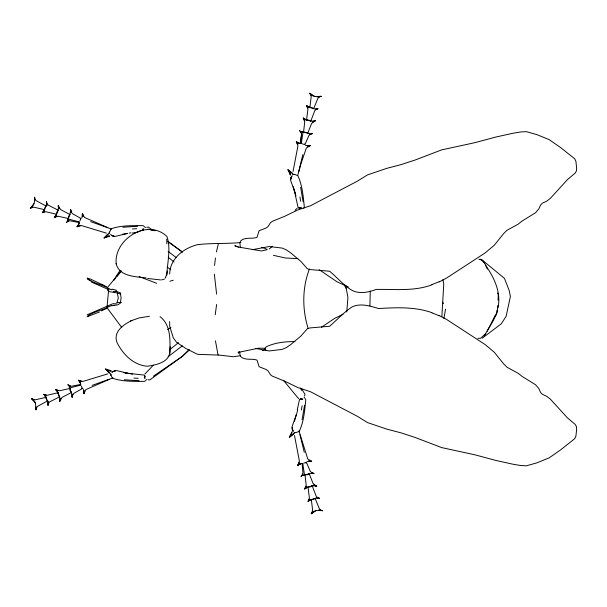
<?xml version="1.0" encoding="UTF-8"?>
<svg xmlns="http://www.w3.org/2000/svg" width="607" height="607" viewBox="0 0 607 607"><rect width="100%" height="100%" fill="white"/><g stroke="black" fill="none" stroke-linecap="round" stroke-linejoin="round"><path stroke-width="0.91" d="M292.005 176.447L292.02 175.643M36.61 407.244L36.033 409.763L35.479 403.336L31.807 398.814L35.214 399.831L45.859 397.38L47.225 401.121L37.664 406.288L36.693 407.54M369.936 305.936L370.255 291.041M497.861 305.45C497.414 317.051 489.31 326.308 484.196 336.21M498.066 300.116L498.279 294.782L497.543 293.075M72.256 394.588L72.15 397.19L72.87 394.284M82.377 214.87L82.453 213.33L84.449 217.443L111.521 229.249M131.916 320.534C123.532 324.366 112.69 331.976 117.121 342.765C123.115 354.503 133.601 365.27 147.455 366.233C156.356 364.921 169.763 362.227 169.93 351.089C170.203 339.252 170.514 324.457 160.043 316.672M169.808 353.524L170.18 346.718M34.409 199.908L34.576 197.237L35.153 199.756M166.735 274.941C167.426 262.361 171.091 248.559 166.91 236.449C147.41 217.913 113.684 239.484 116.18 263.893C119.556 276.746 135.748 276.549 146.204 277.976M82.954 216.388L82.453 213.33L81.877 217.981M441.866 316.679L443.755 283.993L442.92 279.652M58.097 392.41L55.783 389.671L59.661 390.741L70.093 388.419L70.078 390.749L71.596 392.395L62.073 397.38L59.729 401.265C60.556 397.046 58.302 392.866 55.783 389.671L58.538 390.718M36.23 407.229L36.033 409.763L35.866 407.092M346.764 311.983L347.925 297.324L345.595 285.229M109.662 236.123L104.07 238.005L109.154 233.263L111.02 228.824C121.081 225.25 132.387 225.652 143.009 225.629L144.094 226.29M48.257 401.242L47.991 405.248L48.416 402.76M309.449 268.954C302.149 288.029 302.111 309.077 308.174 328.539M214.544 265.456L215.455 257.967M303.53 132.432L304.744 121.81L303.272 118.061C306.71 120.239 311.103 122.037 315.208 120.77L311.596 123.509L307.643 133.502L307.225 132.781L304.312 132.023M310.359 107.758L309.889 107.386L311.209 96.543L309.836 93.266L314.714 96.437L318.675 96.779L321.171 96.316L318.728 97.15M72.529 394.155L72.15 397.19L71.482 392.995L69.092 386.568L69.691 387.956L80.162 385.248M306.535 120.201L307.931 109.078L306.641 105.77L314.062 108.896L317.939 108.683L316.323 109.131M216.608 304.486L215.235 314.737M107.014 307.21L108.478 291.535L107.644 288.704M497.975 307.734C501.359 292.377 494.136 277.581 485.562 265.282M56.489 213.482L57.559 210.621L58.302 210.265L48.279 205.151L47.232 203.922M120.444 302.498L121.119 297.741L120.323 293.227M301.436 142.782L303.03 132.076L301.588 131.628L308.227 133.335L312.468 133.555L309.661 134.572M304.593 405.188L302.081 419.687M83.334 389.019L83.91 393.67L84.35 390.741M166.25 275.593L165.309 277.566M166.606 275.722L167.335 271.086M48.378 402.866L47.991 405.248L47.794 401.364L43.909 394.315L47.331 395.256L58.249 392.691M83.766 390.589L83.91 393.67L84.282 391.378M301.413 410.006L302.111 405.764M169.687 274.015C169.968 258.536 183.64 248.126 197.594 244.659C211.964 242.906 226.434 243.984 240.85 242.512M443.922 318.463L445.538 309.13M144.443 378.298L144.716 376.735M299.547 399.414L297.278 409.763M216.418 251.913L218.338 243.9M44.819 209.195L44.402 209.62L33.757 207.169L30.35 208.186C34.075 205.955 35.153 201.296 34.576 197.237L34.736 199.703M239.029 351.506L238.68 353.274L238.027 352.439L258.582 348.175L265.138 348.259L263.916 350.156L262.125 350.649M68.318 217.761L69.373 214.946L70.131 214.605L60.617 209.62L58.272 205.735C59.099 209.954 56.846 214.134 54.326 217.329L57.081 216.282M293.029 171.531L297.931 145.93L296.345 141.681L299.858 143.502M292.399 431.365L292.096 426.63L296.368 414.528M60.806 398.367L59.729 401.265L60.283 398.647M291.148 177.206L290.639 180.37L295.214 193.337L293.264 186.592M144.701 375.892L144.504 376.803L145.232 378.229M291.231 177.016L290.662 179.384L291.421 176.903M298.538 172.244L302.832 154.648M59.729 401.265L60.465 398.245M304.562 396.007L304.964 394.444L301.694 388.746M117.682 302.794L116.999 302.696L118.312 297.946L117.25 292.999L120.717 294.145M296.671 413.663L297.658 410.173M294.471 421.25L296.428 414.505M109.351 232.041L109.154 233.263M302.468 474.666L302.954 473.21L302.149 463.452L302.961 463.854M83.91 393.67L85.906 389.557L112.978 377.751M297.741 175.355L300.966 163.769L306.323 148.032L310.207 145.619L305.526 145.536M80.534 385.27L80.852 384.421L71.231 386.257L69.729 385.923M218.345 355.049L197.601 354.351L185.75 348.448L176.531 342.265L173.283 337.811L169.717 326.24L169.649 321.573M495.471 316.3L497.201 312.203L497.201 310.298M79.866 220.956L80.86 218.763M303.811 208.277L304.35 207.139C303.212 196.569 302.415 185.287 297.809 175.658L294.433 174.338M106.407 233.141L81.467 225.569L77.081 226.699L79.107 223.27M291.861 431.918L289.402 437.283L293.667 433.937M487.201 331.255L495.1 315.503M301.315 463.498L297.802 465.319L299.395 461.07L294.486 435.469M307.696 486.92L304.729 488.939L306.201 485.19L304.987 474.568L307.301 474.826L309.1 473.498L313.06 483.491L316.672 486.23C312.559 484.963 308.174 486.761 304.729 488.939L306.065 486.306M143.047 230.197L143.776 228.771M299.744 463.695L297.802 465.319L299.327 462.367M316.968 497.641L319.396 498.317L315.519 498.104L308.098 501.23L309.388 497.922L307.992 486.799M305.966 463.065L306.406 462.337L310.298 471.381L311.543 472.489M320.185 509.85L322.628 510.684L320.132 510.221L316.179 510.563L311.292 513.734L312.666 510.457L311.345 499.614L311.816 499.242M56.641 214.59L54.326 217.329L58.204 216.259L68.637 218.581M311.383 485.342L312.173 485.721L311.74 486.419L308.781 487.178M310.814 499.273L308.098 501.23L309.388 499.166M292.202 432.829L289.402 437.283L295.108 432.594M113.585 280.51L119.966 270.365M78.47 224.628L79.267 223.399M304.729 488.939L306.254 486.624M302.665 474.082L301.011 476.472L302.832 474.386M44.683 210.189L42.452 212.685L45.874 211.744L56.792 214.309M72.855 394.725L73.826 393.366L82.408 388.541L81.634 388.184M34.022 203.664L30.35 208.186L32.308 206.987M144.883 374.079L153.298 365.217M165.241 278.127L165.81 277.384M312.916 512.225L311.292 513.734L312.696 511.913M114.268 279.827L115.444 278.378M117.204 276.193L121.309 271.094M44.637 211.615L42.452 212.685L46.337 205.636L46.534 201.752L46.8 205.758L46.534 201.752L46.921 204.134M107.424 287.506L121.225 271.026M297.802 465.319L298.841 464.074M48.697 403.078L49.736 401.849L59.759 396.735L59.016 396.379L57.953 393.518M308.098 501.23L309.077 500.085M485.782 333.569L480.653 338.251L477.808 338.296M315.852 109.609L314.745 110.77L310.716 121.279L310.276 120.581L307.317 119.822M35.236 199.46L36.208 200.712L45.768 205.879L44.402 209.62M107.849 234.12L104.07 238.005L108.797 235.691M188.921 349.655L182.457 356.286L149.77 379.959L148.176 379.724M311.292 513.734L313.948 511.306L316.179 510.563M80.17 225.493L77.081 226.699L78.895 224.939M319.032 97.203L317.886 98.304L313.758 108.35L309.889 107.386M295.04 210.295L297.142 208.315M116.529 303.879L113.228 303.682M189.467 349.935L182.457 356.286L153.404 376.173M310.086 134.511L308.842 135.619L304.942 144.663L304.509 143.935M146.029 380.157L146.962 379.375M30.35 208.186L32.057 206.797M269.159 248.946L272.558 246.275M169.649 349.769L178.481 342.614M320.488 509.797L319.343 508.696L315.215 498.651L311.345 499.614M168.109 356.726L182.366 345.823M170.954 327.385L167.585 329.7M292.582 174.71L294.706 174.391L293.196 174.27L287.946 169.717L290.404 175.082M482.178 338.236L501.2 323.88L506.147 316.277L510.381 296.497L509.197 290.503L504.44 278.347L482.284 260.122L480.107 259.09M321.49 327.219L334.73 318.334L343.008 314.297M67.832 221.274L66.322 222.337L68.872 220.94M120.725 302.863L117.895 304.828L111.635 305.814M42.452 212.685L44.319 211.395M164.444 279.099L161.447 279.941M77.081 226.699L79.107 225.341M145.551 380.71L144.474 381.371C133.844 381.348 122.538 381.75 112.477 378.176L110.808 374.959M54.326 217.329L56.777 216.054M312.446 122.151L315.208 120.77L312.673 121.597M301.497 143.146L300.693 143.548L301.497 133.79L301.011 132.334M112.538 303.841L87.135 314.836M80.177 218.816L80.951 218.459L72.37 213.634L71.398 212.275M113.236 291.663L116.544 291.519M439.18 281.952L446.426 278.143L485.107 252.944L494.303 245.213L503.613 233.634L506.974 230.273L518.211 224.142L521.959 221.153L535.564 212.723L538.819 208.907L540.723 204.817L542.408 203.14L546.634 201.22L550.435 198.261L567.553 179.505L575.125 173.154L576.453 170.855L576.65 168.169L575.914 161.356L574.723 158.806L560.709 147.66L549.13 139.61L536.899 134.633L526.375 131.666L520.905 131.931L512.953 133.259L495.767 137.061L474.985 142.645L441.653 149.883L415.112 160.028L400.908 164.656L386.712 168.374L367.432 174.922L357.538 181.083L310.564 205.72L297.938 209.893L284.873 216.206L272.338 221.35L270.479 222.739L267.96 226.661L266.078 228.012L259.113 230.743L256.989 237.39C251.776 239.226 245.274 236.776 240.827 240.751L239.909 243.028L240.372 247.702M107.849 236.753L109.381 236.062M101.331 310.875L106.362 308.622M113.046 371.696L116.407 370.551L128.896 373.525M99.487 312.006L87.127 316.71C90.648 312.423 103.167 310.215 108.585 306.755L111.863 305.42M130.315 321.02L139.117 317.916L149.436 316.277M116.999 302.696L121.468 302.309M302.764 398.776L301.269 399.353L300.382 399.057M143.229 229.803L134.519 233.096M300.063 399.004L301.254 398.564M312.286 121.825L315.208 120.77M92.112 385.384L109.161 379.261M300.01 464.158L301.429 463.665M298.925 207.943L299.812 207.647L301.307 208.224M113.319 371.393L115.429 370.68L113.137 371.499L111.734 371.355M431.964 284.812C414.027 291.535 394.656 289.084 376.128 289.425C368.062 292.574 357.735 294.554 350.178 289.198C342.598 284.076 336.627 277.118 329.677 271.238L309.896 269.546L307.377 268.757L300.958 261.503L290.95 253.058L286.443 249.947L282.247 248.096L269.235 246.518L252.284 249.712M303.811 463.156L306.095 462.397M106.885 306.664L107.841 306.353M107.871 373.859L82.931 381.431L78.538 380.301L80.723 383.601M299.767 207.867L301.292 207.427M169.93 281.2L173.223 280.282M307.969 146.234L310.207 145.619L307.127 145.801M315.61 109.313L317.939 108.683L316.255 108.941M307.339 146.363L310.207 145.619M127.44 233.475L114.951 236.449L111.863 235.607M310.238 134.079L312.468 133.555L309.896 133.935M68.272 221.077L69.775 220.743L79.396 222.579L79.077 221.73M87.818 316.384L88.379 316.27M295.89 432.662L299.266 431.342C303.872 421.713 304.668 410.431 305.807 399.861L305.268 398.723M122.28 234.34L127.462 233.414M129.223 233.111L131.006 232.807M146.719 227.276L148.313 227.041L152.873 230.341M132.273 233.073L137.865 232.261M240.615 355.702L233.361 356.719L218.141 354.974M111.855 372.425L112.652 372.326M294.881 341.589C285.093 341.589 274.941 342.538 266.025 346.931L265.001 348.517L266.253 350.671M306.983 461.464L311.664 461.381L307.779 458.968L298.894 430.803M122.902 227.253L137.592 226.274M317.211 96.847L321.171 96.316L318.493 96.43M132.47 228.93L136.757 228.687M294.964 432.738L294.038 432.29M113.661 305.162L114.207 305.177M139.049 380.726L124.359 379.747M319.957 510.57L322.628 510.684L318.667 510.153M160.536 279.918L147.713 278.484M133.927 378.07L138.214 378.313M308.584 461.199L311.664 461.381L309.426 460.766M144.261 375.096L125.588 373.017M297.893 258.628L285.404 258.013L273.416 255.327M110.391 234.575L111.195 234.674M478.923 259.227C483.68 259.902 485.881 265.176 487.292 269.159M314.547 498.567L315.215 498.651M311.353 473.065L313.933 473.445L311.823 472.678M316.869 497.93L319.396 498.317L317.066 497.687M117.508 292.969L108.478 291.535L107.614 288.955M130.68 373.889L132.463 374.193M123.737 372.66L128.919 373.586M149.534 229.507L155.126 230.706L147.941 229.165M311.695 472.921L313.933 473.445L309.684 473.665L303.045 475.372L304.486 474.924L302.893 464.218M255.517 348.456L269.235 350.96L282.247 349.382L286.443 347.53L290.95 344.419L300.958 335.975L307.377 328.721L309.896 327.932L329.677 326.24C337.204 319.73 343.85 312.233 352.265 306.793C360.862 302.969 370.164 306.011 378.601 308.546C396.394 307.476 414.816 306.634 431.964 312.666M261.313 247.421L264.963 248.331L267.308 249.606L261.465 250.995L238.217 246.996L234.803 245.691L238.475 247.102M115.876 291.041L120.74 293.158M78.705 221.752L68.234 219.044L67.635 220.432L70.025 214.005L70.693 209.81L71.231 211.987M308.796 460.637L311.664 461.381M112.151 289.16L116.544 290.313M301.224 399.133L302.749 399.573M314.13 485.403L316.672 486.23L313.902 484.849M111.119 370.877L105.527 368.995L109.306 372.88M302.354 143.844L304.638 144.603M314.714 96.437L312.491 95.694L309.836 93.266L311.239 95.087M348.372 286.952L336.999 281.8L319.214 269.69M106.369 286.603L90.564 279.114L87.127 278.082C90.633 282.521 103.16 284.903 108.592 288.492L111.87 289.873M298.553 142.842L299.972 143.335M156.644 283.294L139.117 276.587M111.68 235.501L113.972 236.32L111.589 235.304M90.655 221.616L107.705 227.739M313.743 485.175L316.672 486.23M298.606 207.996L299.797 208.436M80.352 382.061L78.538 380.301L81.626 381.507M106.885 306.55L107.318 306.732M91.452 282.08L109.161 289.835M109.306 370.247L110.838 370.938M439.18 315.526L446.426 319.335L485.107 344.533L494.303 352.265L503.613 363.843L506.974 367.205L518.211 373.335L521.959 376.325L535.564 384.755L538.819 388.571L540.723 392.661L542.408 394.345L546.634 396.257L550.435 399.216L567.553 417.973L575.125 424.323L576.453 426.622L576.65 429.308L575.914 436.122L574.723 438.671L560.709 449.817L549.13 457.875L536.899 462.853L526.375 465.812L520.905 465.546L512.953 464.218L495.767 460.417L474.985 454.833L441.653 447.594L415.112 437.45L400.908 432.821L386.712 429.103L367.432 422.555L357.538 416.394L310.564 391.758L297.938 387.592L284.873 381.272L272.338 376.128L270.479 374.739L267.96 370.816L266.078 369.466L259.113 366.734L256.989 360.088C251.776 358.251 245.274 360.702 240.827 356.726L239.909 354.45L239.803 352.052M101.331 284.258L102.879 284.971M167.236 267.057L170.764 269.713M306.239 120.08L303.272 118.061L304.6 120.694M46.14 396.811L43.909 394.315L46.094 395.385M110.254 371.309L105.527 368.995L109.791 373.29M55.783 389.671L57.415 390.521M87.696 279.258L91.376 281.208M70.329 386.06L67.779 384.663L70.048 386.257M309.358 107.727L306.641 105.77L307.931 107.834M35.479 403.336L34.5 401.197L31.807 398.814L33.772 400.013M78.538 380.301L80.564 381.659M168.002 241.821L182.396 251.981M43.909 394.315L45.775 395.605M168.078 241.351L182.29 252.042M168.154 251.419L176.409 257.732M292.202 173.063L287.946 169.717L290.738 174.171M168.192 257.231L174.08 262.004M31.807 398.814L33.522 400.203M297.87 144.633L296.345 141.681L298.287 143.305M482.284 260.122L484.727 263.18M144.565 226.843L145.505 227.625M309.836 93.266L311.459 94.775M298.598 398.685L283.689 380.597M45.859 397.38L46.276 397.805M317.309 497.391L316.201 496.23L312.173 485.721M301.375 132.614L299.555 130.528L301.209 132.918M306.641 105.77L308.113 107.492M296.345 141.681L297.908 143.555M107.105 307.848L121.741 327.484M304.084 397.175L304.767 398.192M303.272 118.061L304.797 120.376M343.934 284.6L346.278 288.462M289.585 173.344L290.434 174.793M300.26 387.987L301.58 390.43M144.724 375.566L145.278 376.712M442.715 302.21L443.451 303.712M79.927 382.372L80.564 383.73M81.323 386.044L82.317 388.237M58.826 208.353L58.272 205.735L59.349 208.633M292.877 430.097L292.126 427.616L292.604 429.794M295.465 194.21L295.95 195.955M217.913 354.23L215.439 340.808M58.272 205.735L58.826 208.004M299.995 434.756L304.289 452.352M294.061 189.232L298.09 207.586M300.624 187.313L303.136 201.812M142.986 228.702L143.26 230.265M299.957 196.994L300.647 201.236M82.453 213.33L82.886 216.259M216.608 294.099L214.354 274.189M70.981 212.086L70.693 209.81L70.799 212.412M166.705 239.166L166.857 243.87M45.768 205.879L45.783 206.547M293.462 430.553L293.477 431.357M116.18 263.309L116.18 263.893M431.858 312.901A96.741 83.371 6.6 0 1 439.058 315.754M439.058 281.724A96.741 83.371 -6.6 0 1 431.858 284.577M301.596 134.276L300.693 143.548L301.596 134.276M110.793 374.178L110.611 373.737L110.891 375.225L110.793 374.178"/></g></svg>
